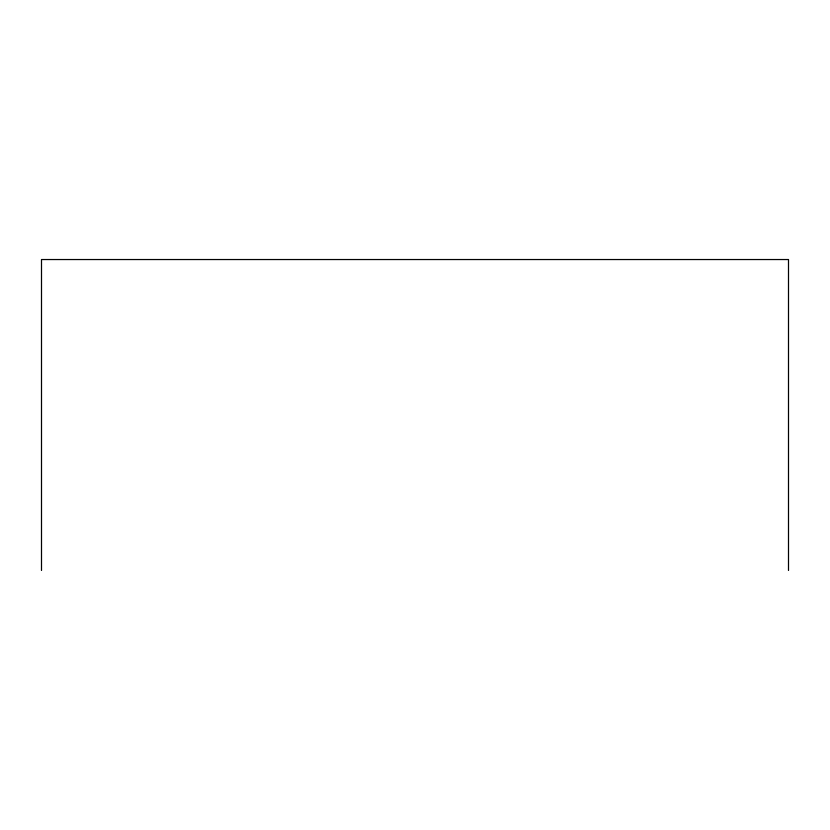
<?xml version="1.0" encoding="UTF-8"?>
<svg xmlns="http://www.w3.org/2000/svg" width="830" height="830" viewBox="0 0 830 830"><rect width="100%" height="100%" fill="white"/><g stroke="black" fill="none" stroke-linecap="round" stroke-linejoin="round"><path stroke-width="1.25" d="M788.5 570.459L788.5 259.541L41.5 259.541L41.5 570.459"/></g></svg>
